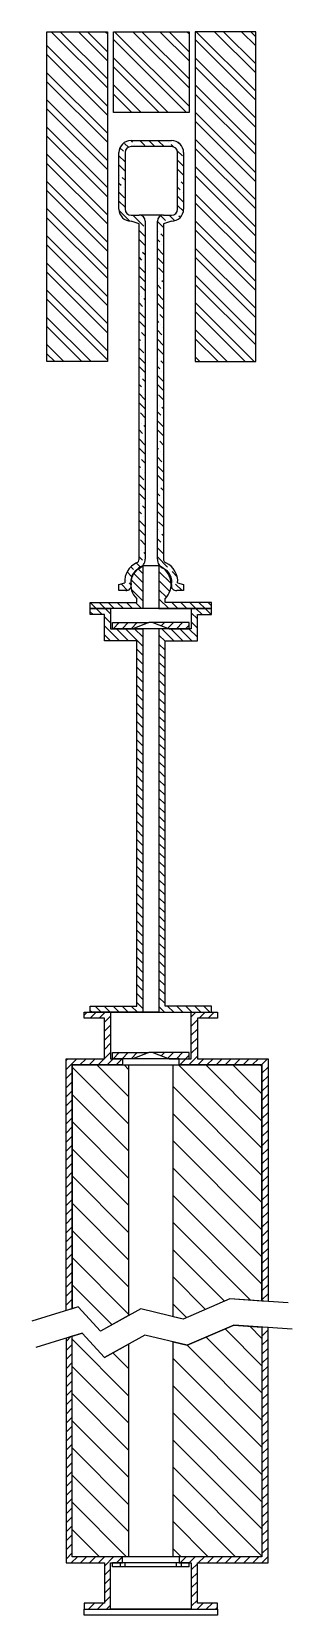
# Model space of a CAD drawing. Extents: x 23 to 152, y -277 to 508.
import ezdxf

# ---------------------------------------------------------------- set-up
doc = ezdxf.new("R2010")
doc.units = 0
for name, color, linetype in [('CONTORNI', 7, 'CONTINUOUS'), ('TRATTEGGI', 7, 'CONTINUOUS'), ('TRATTEGGIO', 7, 'CONTINUOUS')]:
    doc.layers.add(name, color=color, linetype=linetype)

msp = doc.modelspace()

# ---------------------------------------------------------------- linework, layer by layer
at = {"layer": 'CONTORNI'}
for p, q in [((30.29, 344.21), (30.29, 507.65)), ((30.29, 507.65), (60.29, 507.65)), ((32.42, 507.65), (60.29, 479.77)), ((36.91, 507.65), (60.29, 484.26)), ((45.89, 507.65), (60.29, 493.25)), ((50.38, 507.65), (60.29, 497.74)), ((59.36, 507.65), (60.29, 506.72)), ((60.29, 507.65), (60.29, 344.21)), ((63.29, 467.65), (63.29, 507.65)), ((63.29, 507.65), (100.7, 507.65)), ((63.29, 503.72), (99.36, 467.65)), ((63.85, 507.65), (100.7, 470.79)), ((72.83, 507.65), (100.7, 479.77)), ((77.32, 507.65), (100.7, 484.26)), ((86.3, 507.65), (100.7, 493.24)), ((90.79, 507.65), (100.7, 497.73)), ((99.77, 507.65), (100.7, 506.71)), ((100.7, 507.65), (100.7, 467.65)), ((100.7, 507.65), (100.7, 507.65)), ((103.7, 507.65), (103.7, 344.21)), ((133.7, 507.65), (103.7, 507.65)), ((103.7, 503.71), (133.7, 473.71)), ((104.26, 507.65), (133.7, 478.2)), ((113.24, 507.65), (133.7, 487.18)), ((117.73, 507.65), (133.7, 491.67)), ((126.71, 507.65), (133.7, 500.65)), ((131.2, 507.65), (133.7, 505.14)), ((133.7, 344.21), (133.7, 507.65)), ((30.29, 500.79), (60.29, 470.79)), ((30.29, 496.3), (60.29, 466.3)), ((63.29, 494.74), (90.38, 467.65)), ((103.7, 494.73), (133.7, 464.73)), ((30.29, 487.32), (60.29, 457.32)), ((63.29, 490.25), (85.89, 467.65)), ((103.7, 490.24), (133.7, 460.24)), ((30.29, 482.83), (60.29, 452.83)), ((63.29, 481.26), (76.91, 467.65)), ((103.7, 481.26), (133.7, 451.26)), ((30.29, 473.85), (60.29, 443.85)), ((63.29, 476.77), (72.42, 467.65)), ((103.7, 476.77), (133.7, 446.77)), ((30.29, 469.36), (60.29, 439.36)), ((63.29, 467.79), (63.44, 467.65)), ((100.7, 467.65), (63.29, 467.65)), ((103.7, 467.79), (133.7, 437.79)), ((103.7, 463.3), (133.7, 433.3)), ((30.29, 460.38), (60.29, 430.38)), ((30.29, 455.89), (60.29, 425.89)), ((66, 419.74), (66, 447.74)), ((69, 447.74), (69, 419.74)), ((72, 453.74), (82, 453.74)), ((82, 450.74), (72, 450.74)), ((82, 453.74), (92, 453.74)), ((92, 450.74), (82, 450.74)), ((95, 419.74), (95, 447.74)), ((98, 447.74), (98, 419.74)), ((103.7, 454.32), (133.7, 424.32)), ((103.7, 449.83), (133.7, 419.83)), ((30.29, 446.91), (60.29, 416.91)), ((30.29, 442.42), (60.29, 412.42)), ((103.7, 440.85), (133.7, 410.85)), ((30.29, 433.44), (60.29, 403.44)), ((103.7, 436.36), (133.7, 406.36)), ((30.29, 428.95), (60.29, 398.95)), ((103.7, 427.38), (133.7, 397.38)), ((30.29, 419.97), (60.29, 389.97)), ((72, 416.74), (76, 416.74)), ((88, 416.74), (76, 416.74)), ((88, 416.74), (92, 416.74)), ((103.7, 422.89), (133.7, 392.89)), ((30.29, 415.48), (60.29, 385.48)), ((76, 412.5), (72, 413.74)), ((76, 410.74), (76, 412.5)), ((76, 246.39), (76, 410.74)), ((79, 413.74), (79, 246.39)), ((85, 246.39), (85, 413.74)), ((92, 413.74), (88, 412.5)), ((88, 412.5), (88, 410.74)), ((88, 410.74), (88, 246.39)), ((103.7, 413.91), (133.7, 383.91)), ((103.7, 409.42), (133.7, 379.42)), ((30.29, 406.5), (60.29, 376.5)), ((30.29, 402.01), (60.29, 372.01)), ((103.7, 400.44), (133.7, 370.44)), ((30.29, 393.03), (60.29, 363.03)), ((103.7, 395.95), (133.7, 365.95)), ((30.29, 388.54), (60.29, 358.54)), ((103.7, 386.97), (133.7, 356.97)), ((30.29, 379.56), (60.29, 349.56)), ((103.7, 382.48), (133.7, 352.48)), ((30.29, 375.07), (60.29, 345.07)), ((103.7, 373.5), (132.99, 344.21)), ((103.7, 369.01), (128.5, 344.21)), ((30.29, 366.09), (52.16, 344.21)), ((30.29, 361.6), (47.67, 344.21)), ((103.7, 360.03), (119.52, 344.21)), ((103.7, 355.54), (115.03, 344.21)), ((30.29, 352.62), (38.69, 344.21)), ((30.29, 348.13), (34.2, 344.21)), ((103.7, 346.56), (106.05, 344.21)), ((60.29, 344.21), (30.29, 344.21)), ((103.7, 344.21), (133.7, 344.21)), ((72.03, 236.02), (77.8, 230.24)), ((73.33, 239.21), (77.8, 234.73)), ((75.43, 241.6), (77.8, 239.22)), ((85.8, 243.06), (77.8, 243.06)), ((77.8, 243.06), (77.8, 221.89)), ((85.8, 243.06), (85.8, 221.89)), ((85.8, 240.2), (91.8, 234.21)), ((85.8, 235.71), (91.16, 230.36)), ((66, 233.74), (68.94, 234.6)), ((66, 230.74), (66, 233.74)), ((69.35, 230.74), (66, 230.74)), ((72.1, 231.45), (77.8, 225.75)), ((85.8, 231.22), (89.51, 227.52)), ((98, 230.74), (94.64, 230.74)), ((95.05, 234.6), (98, 233.74)), ((98, 233.74), (98, 230.74)), ((51.8, 224.89), (74.8, 224.89)), ((51.8, 221.89), (51.8, 224.89)), ((51.8, 224.81), (54.72, 221.89)), ((51.8, 218.89), (51.8, 221.89)), ((51.8, 221.89), (61.8, 221.89)), ((77.8, 221.89), (51.8, 221.89)), ((51.8, 220.32), (53.23, 218.89)), ((54.72, 221.89), (57.72, 218.89)), ((56.21, 224.89), (59.21, 221.89)), ((59.21, 221.89), (61.8, 219.3)), ((60.7, 224.89), (63.7, 221.89)), ((101.8, 221.89), (61.8, 221.89)), ((61.8, 221.89), (61.8, 211.89)), ((65.19, 224.89), (68.19, 221.89)), ((69.68, 224.89), (72.68, 221.89)), ((74.17, 224.89), (77.17, 221.89)), ((74.8, 224.89), (74.8, 226.75)), ((85.8, 221.89), (77.8, 221.89)), ((85.8, 226.73), (90.64, 221.89)), ((85.8, 222.24), (86.15, 221.89)), ((85.8, 221.89), (111.8, 221.89)), ((88.8, 224.89), (88.8, 226.75)), ((111.8, 224.89), (88.8, 224.89)), ((92.13, 224.89), (95.13, 221.89)), ((96.62, 224.89), (99.62, 221.89)), ((101.11, 224.89), (104.11, 221.89)), ((111.8, 221.89), (101.8, 221.89)), ((101.8, 221.89), (101.8, 211.89)), ((101.8, 219.71), (104.8, 216.71)), ((104.11, 221.89), (107.11, 218.89)), ((105.6, 224.89), (108.6, 221.89)), ((108.6, 221.89), (111.6, 218.89)), ((110.09, 224.89), (111.8, 223.18)), ((111.8, 221.89), (111.8, 224.89)), ((111.8, 218.89), (111.8, 221.89)), ((58.8, 218.89), (51.8, 218.89)), ((58.8, 205.89), (58.8, 218.89)), ((58.8, 217.81), (61.8, 214.81)), ((58.8, 213.32), (66.23, 205.89)), ((61.8, 211.89), (77.8, 211.89)), ((64.72, 211.89), (70.72, 205.89)), ((69.21, 211.89), (77.8, 203.3)), ((73.7, 211.89), (77.8, 207.79)), ((85.8, 211.89), (77.8, 211.89)), ((77.8, 211.89), (77.8, 21.89)), ((77.8, 211.89), (77.8, 211.89)), ((85.8, 211.89), (85.8, 21.89)), ((101.8, 211.89), (85.8, 211.89)), ((85.8, 211.89), (85.8, 211.89)), ((87.17, 211.89), (93.17, 205.89)), ((91.66, 211.89), (97.66, 205.89)), ((96.15, 211.89), (102.15, 205.89)), ((100.64, 211.89), (104.8, 207.73)), ((101.8, 215.22), (104.8, 212.22)), ((104.8, 205.89), (104.8, 218.89)), ((104.8, 218.89), (111.8, 218.89)), ((58.8, 208.83), (61.74, 205.89)), ((74.8, 205.89), (58.8, 205.89)), ((74.8, 24.89), (74.8, 205.89)), ((85.8, 208.77), (88.8, 205.77)), ((85.8, 204.28), (88.8, 201.28)), ((88.8, 24.89), (88.8, 205.89)), ((88.8, 205.89), (104.8, 205.89)), ((74.8, 201.81), (77.8, 198.81)), ((74.8, 197.32), (77.8, 194.32)), ((85.8, 199.79), (88.8, 196.79)), ((74.8, 192.83), (77.8, 189.83)), ((74.8, 188.34), (77.8, 185.34)), ((85.8, 195.3), (88.8, 192.3)), ((85.8, 190.81), (88.8, 187.81)), ((74.8, 183.85), (77.8, 180.85)), ((85.8, 186.32), (88.8, 183.32)), ((85.8, 181.83), (88.8, 178.83)), ((74.8, 179.36), (77.8, 176.36)), ((74.8, 174.87), (77.8, 171.87)), ((85.8, 177.34), (88.8, 174.34)), ((85.8, 172.85), (88.8, 169.85)), ((74.8, 170.38), (77.8, 167.38)), ((74.8, 165.89), (77.8, 162.89)), ((85.8, 168.36), (88.8, 165.36)), ((74.8, 161.4), (77.8, 158.4)), ((74.8, 156.91), (77.8, 153.91)), ((85.8, 163.87), (88.8, 160.87)), ((85.8, 159.38), (88.8, 156.38)), ((74.8, 152.42), (77.8, 149.42)), ((85.8, 154.89), (88.8, 151.89)), ((85.8, 150.4), (88.8, 147.4)), ((74.8, 147.93), (77.8, 144.93)), ((74.8, 143.44), (77.8, 140.44)), ((85.8, 145.91), (88.8, 142.91)), ((85.8, 141.42), (88.8, 138.42)), ((74.8, 138.95), (77.8, 135.95)), ((74.8, 134.46), (77.8, 131.46)), ((85.8, 136.93), (88.8, 133.93)), ((74.8, 129.97), (77.8, 126.97)), ((85.8, 132.44), (88.8, 129.44)), ((85.8, 127.95), (88.8, 124.95)), ((74.8, 125.48), (77.8, 122.48)), ((74.8, 120.99), (77.8, 117.99)), ((85.8, 123.46), (88.8, 120.46)), ((85.8, 118.97), (88.8, 115.97)), ((74.8, 116.5), (77.8, 113.5)), ((74.8, 112.01), (77.8, 109.01)), ((85.8, 114.48), (88.8, 111.48)), ((85.8, 109.99), (88.8, 106.99)), ((74.8, 107.52), (77.8, 104.52)), ((74.8, 103.03), (77.8, 100.03)), ((85.8, 105.5), (88.8, 102.5)), ((74.8, 98.54), (77.8, 95.54)), ((85.8, 101.01), (88.8, 98.01)), ((85.8, 96.52), (88.8, 93.52)), ((74.8, 94.05), (77.8, 91.05)), ((74.8, 89.56), (77.8, 86.56)), ((85.8, 92.03), (88.8, 89.03)), ((85.8, 87.54), (88.8, 84.54)), ((74.8, 85.07), (77.8, 82.07)), ((74.8, 80.58), (77.8, 77.58)), ((85.8, 83.05), (88.8, 80.05)), ((85.8, 78.56), (88.8, 75.56)), ((74.8, 76.09), (77.8, 73.09)), ((74.8, 71.6), (77.8, 68.6)), ((85.8, 74.07), (88.8, 71.07)), ((74.8, 67.11), (77.8, 64.11)), ((85.8, 69.58), (88.8, 66.58)), ((85.8, 65.09), (88.8, 62.09)), ((74.8, 62.62), (77.8, 59.62)), ((74.8, 58.13), (77.8, 55.13)), ((85.8, 60.6), (88.8, 57.6)), ((85.8, 56.11), (88.8, 53.11)), ((74.8, 53.64), (77.8, 50.64)), ((74.8, 49.15), (77.8, 46.15)), ((85.8, 51.62), (88.8, 48.62)), ((85.8, 47.13), (88.8, 44.13)), ((74.8, 44.66), (77.8, 41.66)), ((74.8, 40.17), (77.8, 37.17)), ((85.8, 42.64), (88.8, 39.64)), ((74.8, 35.68), (77.8, 32.68)), ((85.8, 38.15), (88.8, 35.15)), ((85.8, 33.66), (88.8, 30.66)), ((51.8, 21.89), (51.8, 24.89)), ((51.8, 24.89), (74.8, 24.89)), ((54.16, 24.89), (57.16, 21.89)), ((58.65, 24.89), (61.65, 21.89)), ((63.14, 24.89), (66.14, 21.89)), ((67.63, 24.89), (70.63, 21.89)), ((72.12, 24.89), (75.12, 21.89)), ((74.8, 31.19), (77.8, 28.19)), ((74.8, 26.7), (77.8, 23.7)), ((85.8, 29.17), (88.8, 26.17)), ((85.8, 24.68), (88.59, 21.89)), ((111.8, 24.89), (88.8, 24.89)), ((90.08, 24.89), (93.08, 21.89)), ((94.57, 24.89), (97.57, 21.89)), ((99.06, 24.89), (102.06, 21.89)), ((103.55, 24.89), (106.55, 21.89)), ((108.04, 24.89), (111.04, 21.89)), ((111.8, 21.89), (111.8, 24.89)), ((48.8, 18.89), (48.8, 21.89)), ((48.8, 21.89), (61.8, 21.89)), ((58.8, 18.89), (48.8, 18.89)), ((51.8, 22.76), (52.67, 21.89)), ((77.8, 21.89), (51.8, 21.89)), ((58.8, -1.11), (58.8, 18.89)), ((61.8, 21.89), (61.8, -1.11)), ((85.8, 21.89), (77.8, 21.89)), ((85.8, 21.89), (111.8, 21.89)), ((101.8, -1.11), (101.8, 21.89)), ((101.8, 21.89), (114.8, 21.89)), ((114.8, 18.89), (104.8, 18.89)), ((104.8, 18.89), (104.8, -1.11)), ((114.8, 21.89), (114.8, 18.89)), ((39.8, -125.93), (39.8, -1.11)), ((39.8, -1.11), (58.8, -1.11)), ((67.8, -4.11), (42.8, -4.11)), ((42.8, -4.11), (42.8, -125.02)), ((61.8, -1.11), (67.8, -1.11)), ((67.8, -1.11), (67.8, -4.11)), ((95.8, -4.11), (95.8, -1.11)), ((95.8, -1.11), (101.8, -1.11)), ((136.8, -4.11), (95.8, -4.11)), ((104.8, -1.11), (139.8, -1.11)), ((136.8, -121.21), (136.8, -4.11)), ((139.8, -1.11), (139.8, -121.42)), ((45.8, -124.11), (22.8, -131.11)), ((42.8, -125.02), (39.8, -125.93)), ((56.8, -136.11), (45.8, -124.11)), ((76.8, -125.11), (56.8, -136.11)), ((97.8, -130.11), (76.8, -125.11)), ((120.8, -120.11), (97.8, -130.11)), ((149.8, -122.11), (120.8, -120.11)), ((139.8, -121.42), (136.8, -121.21)), ((122.8, -133.11), (99.8, -143.11)), ((151.8, -135.11), (122.8, -133.11)), ((47.8, -137.11), (24.8, -144.11)), ((42.8, -138.63), (39.8, -139.54)), ((39.8, -139.54), (39.8, -250.86)), ((42.8, -247.86), (42.8, -138.63)), ((58.8, -149.11), (47.8, -137.11)), ((78.8, -138.11), (58.8, -149.11)), ((99.8, -143.11), (78.8, -138.11)), ((136.8, -134.07), (136.8, -247.86)), ((139.8, -134.28), (136.8, -134.07)), ((139.8, -250.86), (139.8, -134.28)), ((39.8, -250.86), (58.8, -250.86)), ((67.8, -247.86), (42.8, -247.86)), ((58.8, -250.86), (58.8, -270.86)), ((61.8, -273.86), (61.8, -250.86)), ((61.8, -250.86), (67.8, -250.86)), ((67.8, -250.86), (67.8, -247.86)), ((136.8, -247.86), (95.8, -247.86)), ((95.8, -247.86), (95.8, -250.86)), ((95.8, -250.86), (101.8, -250.86)), ((101.8, -250.86), (101.8, -273.86)), ((104.8, -270.86), (104.8, -250.86)), ((104.8, -250.86), (139.8, -250.86)), ((58.8, -270.86), (48.8, -270.86)), ((48.8, -270.86), (48.8, -273.86)), ((48.8, -273.86), (61.8, -273.86)), ((101.8, -273.86), (114.8, -273.86)), ((114.8, -270.86), (104.8, -270.86)), ((114.8, -273.86), (114.8, -270.86))]:
    msp.add_line(p, q, dxfattribs=at)
at = {"layer": 'CONTORNI', "linetype": 'CONTINUOUS'}
for p, q in [((62.8, 211.89), (62.8, 214.89)), ((62.8, 214.89), (80.8, 214.89)), ((72.8, 211.89), (62.8, 211.89)), ((80.8, 214.89), (72.8, 211.89)), ((90.8, 211.89), (72.8, 211.89)), ((82.8, 214.89), (80.8, 214.89)), ((80.8, 214.89), (80.8, 214.89)), ((82.8, 214.89), (90.8, 211.89)), ((100.8, 214.89), (82.8, 214.89)), ((82.8, 214.89), (82.8, 214.89)), ((90.8, 211.89), (100.8, 211.89)), ((100.8, 211.89), (100.8, 214.89)), ((61.8, 21.89), (101.8, 21.89)), ((62.8, -1.11), (62.8, 1.89)), ((62.8, 1.89), (80.8, 1.89)), ((80.8, 1.89), (72.8, -1.11)), ((82.8, 1.89), (80.8, 1.89)), ((80.8, 1.89), (80.8, 1.89)), ((82.8, 1.89), (90.8, -1.11)), ((100.8, 1.89), (82.8, 1.89)), ((82.8, 1.89), (82.8, 1.89)), ((100.8, -1.11), (100.8, 1.89)), ((42.8, -125.02), (42.8, -4.11)), ((42.8, -4.11), (70.8, -4.11)), ((72.8, -1.11), (62.8, -1.11)), ((95.8, -1.11), (67.8, -1.11)), ((67.8, -4.11), (95.8, -4.11)), ((70.8, -4.11), (70.8, -128.41)), ((90.8, -1.11), (72.8, -1.11)), ((90.8, -1.11), (100.8, -1.11)), ((92.8, -4.11), (136.8, -4.11)), ((92.8, -128.92), (92.8, -4.11)), ((136.8, -4.11), (136.8, -121.21)), ((45.8, -124.11), (42.8, -125.02)), ((56.8, -136.11), (45.8, -124.11)), ((120.8, -120.11), (97.8, -130.11)), ((136.8, -121.21), (120.8, -120.11)), ((70.8, -128.41), (56.8, -136.11)), ((97.8, -130.11), (92.8, -128.92)), ((99.8, -143.11), (122.8, -133.11)), ((122.8, -133.11), (136.8, -134.07)), ((42.8, -138.63), (47.8, -137.11)), ((42.8, -247.86), (42.8, -138.63)), ((47.8, -137.11), (58.8, -149.11)), ((136.8, -134.07), (136.8, -247.86)), ((58.8, -149.11), (70.8, -142.51)), ((70.8, -142.51), (70.8, -247.86)), ((92.8, -247.86), (92.8, -141.44)), ((92.8, -141.44), (99.8, -143.11)), ((70.8, -247.86), (42.8, -247.86)), ((100.8, -250.86), (62.8, -250.86)), ((62.8, -252.86), (62.8, -250.86)), ((66.69, -252.86), (66.69, -250.86)), ((95.8, -247.86), (67.8, -247.86)), ((95.8, -250.86), (67.8, -250.86)), ((69.06, -252.86), (69.06, -250.86)), ((70.8, -247.86), (70.8, -247.86)), ((136.8, -247.86), (92.8, -247.86)), ((92.8, -247.86), (92.8, -247.86)), ((94.54, -252.86), (94.54, -250.86)), ((96.91, -252.86), (96.91, -250.86)), ((100.8, -252.86), (100.8, -250.86)), ((100.8, -252.86), (62.8, -252.86)), ((48.8, -276.86), (48.8, -273.86)), ((48.8, -273.86), (114.8, -273.86)), ((101.8, -273.86), (61.8, -273.86)), ((114.8, -273.86), (114.8, -276.86)), ((114.8, -276.86), (48.8, -276.86))]:
    msp.add_line(p, q, dxfattribs=at)
at = {"layer": 'CONTORNI'}
for centre, radius, start, end in [((72, 447.74), 6, 90, 180), ((72, 447.74), 3, 90, 180), ((92, 447.74), 6, 0, 90), ((92, 447.74), 3, 0, 90), ((72, 419.74), 6, 180, 270), ((72, 419.74), 3, 180, 270), ((76, 413.74), 3, 0, 90), ((88, 413.74), 3, 90, 180), ((92, 419.74), 6, 270, 0), ((92, 419.74), 3, 270, 0), ((78.72, 235.49), 9.82, 113.7901, 185.2315), ((73.89, 246.39), 2.1, 294.33293, 360), ((73.89, 246.39), 5.1, 294.33293, 360), ((90.1, 246.39), 5.1, 180, 245.66707), ((90.1, 246.39), 2.1, 180, 245.66707), ((85.27, 235.49), 9.82, 354.7685, 66.2099), ((81.8, 233.89), 10, 113.57818, 225.573), ((78.92, 235.28), 7.09, 114.33293, 192.53697), ((81.8, 233.89), 10, 314.427, 66.42182), ((85.07, 235.28), 7.09, 347.46303, 65.66707), ((69.58, 233.2), 2.47, 264.57165, 12.53697), ((94.41, 233.2), 2.47, 167.46303, 275.42835)]:
    msp.add_arc(centre, radius, start, end, dxfattribs=at)
at = {"layer": 'TRATTEGGI'}
for p, q in [((66.48, 450.11), (68.19, 448.4)), ((68.75, 452.33), (70.66, 450.43)), ((71.83, 453.74), (72.68, 452.89)), ((73.8, 451.77), (73.8, 451.77)), ((76.32, 453.74), (78.85, 451.21)), ((80.81, 453.74), (83.81, 450.74)), ((85.59, 453.45), (88.3, 450.74)), ((90.64, 452.89), (90.64, 452.89)), ((91.76, 451.77), (92.95, 450.59)), ((94.84, 448.69), (97.38, 446.16)), ((95.22, 452.8), (95.69, 452.33)), ((96.82, 451.21), (96.82, 451.21)), ((66, 446.11), (69, 443.11)), ((66, 441.62), (69, 438.62)), ((95, 444.05), (98, 441.05)), ((95.13, 439.42), (98, 436.56)), ((66, 432.64), (67.07, 431.56)), ((66.51, 436.61), (66.51, 436.61)), ((67.63, 435.49), (69, 434.13)), ((95.69, 434.37), (95.69, 434.37)), ((96.82, 433.25), (98, 432.07)), ((66, 428.15), (68.75, 425.39)), ((66, 423.66), (69, 420.66)), ((68.19, 430.44), (68.19, 430.44)), ((95, 430.58), (96.25, 429.32)), ((95, 426.09), (97.94, 423.14)), ((97.38, 428.2), (97.38, 428.2)), ((66.51, 418.65), (71.39, 413.77)), ((72.91, 416.74), (78.29, 411.36)), ((86.68, 416.44), (88.96, 414.16)), ((90.87, 416.74), (93.64, 413.97)), ((94.57, 417.53), (94.57, 417.53)), ((95, 421.6), (97.9, 418.69)), ((95.69, 416.41), (96.42, 415.69)), ((76, 409.17), (79, 406.17)), ((85.03, 413.6), (88, 410.64)), ((85.59, 408.55), (85.59, 408.55)), ((76.05, 404.62), (79, 401.68)), ((85, 404.66), (86.15, 403.5)), ((85, 400.17), (87.83, 397.33)), ((86.71, 407.43), (88, 406.15)), ((87.27, 402.38), (87.27, 402.38)), ((76, 395.7), (77.17, 394.52)), ((76.61, 399.57), (76.61, 399.57)), ((77.73, 398.45), (79, 397.19)), ((78.29, 393.4), (78.29, 393.4)), ((85, 395.68), (88, 392.68)), ((76, 391.21), (78.85, 388.35)), ((76, 386.71), (79, 383.71)), ((85, 386.7), (85.03, 386.66)), ((85.59, 390.59), (88, 388.19)), ((86.15, 385.54), (86.15, 385.54)), ((87.27, 384.42), (88, 383.7)), ((76, 377.73), (76.05, 377.68)), ((76.61, 381.61), (79, 379.22)), ((85, 382.21), (86.71, 380.49)), ((85, 377.71), (88, 374.71)), ((87.83, 379.37), (87.83, 379.37)), ((76, 373.24), (77.73, 371.51)), ((76, 368.75), (79, 365.75)), ((77.17, 376.56), (77.17, 376.56)), ((78.29, 375.44), (79, 374.73)), ((78.85, 370.39), (78.85, 370.39)), ((85, 373.22), (88, 370.22)), ((76, 364.26), (79, 361.26)), ((85, 364.24), (85.59, 363.65)), ((85.03, 368.7), (85.03, 368.7)), ((86.15, 367.58), (88, 365.73)), ((86.71, 362.53), (86.71, 362.53)), ((87.83, 361.41), (88, 361.24)), ((76, 355.28), (76.61, 354.67)), ((76.05, 359.72), (76.05, 359.72)), ((77.17, 358.6), (79, 356.77)), ((77.73, 353.55), (77.73, 353.55)), ((85, 359.75), (87.27, 357.48)), ((85, 355.26), (88, 352.26)), ((76, 350.79), (78.29, 348.5)), ((76, 346.3), (79, 343.3)), ((78.85, 352.43), (79, 352.28)), ((85.03, 350.74), (88, 347.77)), ((85.59, 345.69), (85.59, 345.69)), ((76.05, 341.76), (79, 338.81)), ((85, 341.79), (86.15, 340.64)), ((86.71, 344.57), (88, 343.28)), ((87.27, 339.52), (87.27, 339.52)), ((76, 332.83), (77.17, 331.66)), ((76.61, 336.71), (76.61, 336.71)), ((77.73, 335.59), (79, 334.32)), ((78.29, 330.54), (78.29, 330.54)), ((85, 337.3), (87.83, 334.46)), ((85, 332.81), (88, 329.81)), ((76, 328.34), (78.85, 325.48)), ((76, 323.85), (79, 320.85)), ((85, 323.83), (85.03, 323.8)), ((85.59, 327.73), (88, 325.32)), ((86.15, 322.68), (86.15, 322.68)), ((76, 314.87), (76.05, 314.82)), ((76.61, 318.75), (79, 316.36)), ((85, 319.34), (86.71, 317.63)), ((85, 314.85), (88, 311.85)), ((87.27, 321.56), (88, 320.83)), ((87.83, 316.5), (87.83, 316.5)), ((76, 310.38), (77.73, 308.65)), ((77.17, 313.7), (77.17, 313.7)), ((78.29, 312.58), (79, 311.87)), ((78.85, 307.52), (78.85, 307.52)), ((85, 310.36), (88, 307.36)), ((76, 305.89), (79, 302.89)), ((76, 301.4), (79, 298.4)), ((85, 301.38), (85.59, 300.79)), ((85.03, 305.84), (85.03, 305.84)), ((86.15, 304.72), (88, 302.87)), ((86.71, 299.67), (86.71, 299.67)), ((87.83, 298.54), (88, 298.38)), ((76, 292.42), (76.61, 291.81)), ((76.05, 296.86), (76.05, 296.86)), ((77.17, 295.74), (79, 293.91)), ((77.73, 290.69), (77.73, 290.69)), ((85, 296.89), (87.27, 294.61)), ((85, 292.4), (88, 289.4)), ((76, 287.93), (78.29, 285.63)), ((76, 283.44), (79, 280.44)), ((78.85, 289.56), (79, 289.42)), ((85.03, 287.88), (88, 284.91)), ((85.59, 282.83), (85.59, 282.83)), ((76.05, 278.9), (79, 275.95)), ((85, 278.93), (86.15, 277.78)), ((86.71, 281.71), (88, 280.42)), ((87.27, 276.65), (87.27, 276.65)), ((76, 269.97), (77.17, 268.8)), ((76.61, 273.85), (76.61, 273.85)), ((77.73, 272.73), (79, 271.46)), ((78.29, 267.67), (78.29, 267.67)), ((85, 274.44), (87.83, 271.6)), ((85, 269.95), (88, 266.95)), ((76, 265.48), (78.85, 262.62)), ((76, 260.99), (79, 257.99)), ((85, 260.97), (85.03, 260.94)), ((85.59, 264.87), (88, 262.46)), ((86.15, 259.82), (86.15, 259.82)), ((76, 252.01), (76.05, 251.96)), ((76.61, 255.89), (79, 253.5)), ((85, 256.48), (86.71, 254.76)), ((85, 251.99), (88, 248.99)), ((87.27, 258.69), (88, 257.97)), ((87.83, 253.64), (87.83, 253.64)), ((74.62, 244.41), (76.82, 242.21)), ((76, 247.52), (77.73, 245.78)), ((77.17, 250.84), (77.17, 250.84)), ((78.29, 249.71), (79, 249.01)), ((85, 247.5), (90.08, 242.42)), ((69.87, 235.68), (69.87, 235.68)), ((70.02, 240.03), (72.28, 237.77)), ((71.94, 242.59), (73.24, 241.29)), ((91.2, 241.29), (91.2, 241.29)), ((92.33, 240.17), (94.85, 237.65)), ((67.03, 234.04), (70.24, 230.82)), ((71, 234.56), (72.03, 233.52)), ((92.89, 235.12), (92.89, 235.12)), ((94.01, 234), (97.27, 230.74))]:
    msp.add_line(p, q, dxfattribs=at)
at = {"layer": 'TRATTEGGIO', "linetype": 'CONTINUOUS'}
for p, q in [((63.07, 211.89), (66.07, 214.89)), ((67.56, 211.89), (70.56, 214.89)), ((72.05, 211.89), (75.05, 214.89)), ((78.78, 214.14), (79.54, 214.89)), ((83.7, 214.56), (84.03, 214.89)), ((86.96, 213.33), (88.52, 214.89)), ((90.23, 212.11), (93.01, 214.89)), ((94.5, 211.89), (97.5, 214.89)), ((98.99, 211.89), (100.8, 213.7)), ((48.8, 20.44), (50.25, 21.89)), ((51.74, 18.89), (54.74, 21.89)), ((56.23, 18.89), (59.23, 21.89)), ((58.8, 16.97), (61.8, 19.97)), ((101.8, 19.56), (104.13, 21.89)), ((101.8, 15.07), (104.8, 18.07)), ((105.62, 18.89), (108.62, 21.89)), ((110.11, 18.89), (113.11, 21.89)), ((114.6, 18.89), (114.8, 19.09)), ((58.8, 12.48), (61.8, 15.48)), ((58.8, 7.99), (61.8, 10.99)), ((101.8, 10.58), (104.8, 13.58)), ((101.8, 6.09), (104.8, 9.09)), ((58.8, 3.5), (61.8, 6.5)), ((58.8, -0.99), (61.8, 2.01)), ((63.07, -1.11), (66.07, 1.89)), ((67.56, -1.11), (70.56, 1.89)), ((72.05, -1.11), (75.05, 1.89)), ((78.78, 1.14), (79.54, 1.89)), ((83.7, 1.56), (84.03, 1.89)), ((86.96, 0.33), (88.52, 1.89)), ((90.23, -0.89), (93.01, 1.89)), ((94.5, -1.11), (97.5, 1.89)), ((98.99, -1.11), (100.8, 0.7)), ((100.58, -4.11), (104.8, 0.11)), ((101.8, 1.6), (104.8, 4.6)), ((39.8, -2.03), (40.72, -1.11)), ((39.8, -6.52), (45.21, -1.11)), ((42.8, -5.34), (70.8, -33.34)), ((46.7, -4.11), (49.7, -1.11)), ((51.19, -4.11), (54.19, -1.11)), ((55.04, -4.11), (70.8, -19.87)), ((55.68, -4.11), (58.68, -1.11)), ((60.17, -4.11), (63.17, -1.11)), ((64.66, -4.11), (67.66, -1.11)), ((68.51, -4.11), (70.8, -6.4)), ((95.45, -4.11), (136.8, -45.46)), ((96.09, -4.11), (99.09, -1.11)), ((105.07, -4.11), (108.07, -1.11)), ((108.92, -4.11), (136.8, -31.99)), ((109.56, -4.11), (112.56, -1.11)), ((114.05, -4.11), (117.05, -1.11)), ((118.54, -4.11), (121.54, -1.11)), ((122.39, -4.11), (136.8, -18.52)), ((123.03, -4.11), (126.03, -1.11)), ((127.52, -4.11), (130.52, -1.11)), ((132.01, -4.11), (135.01, -1.11)), ((135.86, -4.11), (136.8, -5.05)), ((136.5, -4.11), (139.5, -1.11)), ((136.8, -8.3), (139.8, -5.3)), ((39.8, -11.01), (42.8, -8.01)), ((39.8, -15.5), (42.8, -12.5)), ((92.8, -14.93), (136.8, -58.93)), ((136.8, -12.79), (139.8, -9.79)), ((136.8, -17.28), (139.8, -14.28)), ((39.8, -19.99), (42.8, -16.99)), ((39.8, -24.48), (42.8, -21.48)), ((42.8, -18.81), (70.8, -46.81)), ((136.8, -21.77), (139.8, -18.77)), ((136.8, -26.26), (139.8, -23.26)), ((39.8, -28.97), (42.8, -25.97)), ((39.8, -33.46), (42.8, -30.46)), ((92.8, -28.4), (136.8, -72.4)), ((136.8, -30.75), (139.8, -27.75)), ((39.8, -37.95), (42.8, -34.95)), ((42.8, -32.28), (70.8, -60.28)), ((136.8, -35.24), (139.8, -32.24)), ((136.8, -39.73), (139.8, -36.73)), ((39.8, -42.44), (42.8, -39.44)), ((39.8, -46.93), (42.8, -43.93)), ((42.8, -45.75), (70.8, -73.75)), ((92.8, -41.87), (136.8, -85.87)), ((136.8, -44.22), (139.8, -41.22)), ((136.8, -48.71), (139.8, -45.71)), ((39.8, -51.42), (42.8, -48.42)), ((39.8, -55.91), (42.8, -52.91)), ((136.8, -53.2), (139.8, -50.2)), ((136.8, -57.69), (139.8, -54.69)), ((39.8, -60.4), (42.8, -57.4)), ((39.8, -64.89), (42.8, -61.89)), ((42.8, -59.22), (70.8, -87.22)), ((92.8, -55.34), (136.8, -99.34)), ((136.8, -62.18), (139.8, -59.18)), ((39.8, -69.38), (42.8, -66.38)), ((92.8, -68.81), (136.8, -112.81)), ((136.8, -66.67), (139.8, -63.67)), ((136.8, -71.16), (139.8, -68.16)), ((39.8, -73.87), (42.8, -70.87)), ((39.8, -78.36), (42.8, -75.36)), ((42.8, -72.69), (70.8, -100.69)), ((136.8, -75.65), (139.8, -72.65)), ((136.8, -80.14), (139.8, -77.14)), ((39.8, -82.85), (42.8, -79.85)), ((39.8, -87.34), (42.8, -84.34)), ((42.8, -86.16), (70.8, -114.16)), ((92.8, -82.28), (131.35, -120.84)), ((136.8, -84.63), (139.8, -81.63)), ((136.8, -89.12), (139.8, -86.12)), ((39.8, -91.83), (42.8, -88.83)), ((39.8, -96.32), (42.8, -93.32)), ((136.8, -93.61), (139.8, -90.61)), ((39.8, -100.81), (42.8, -97.81)), ((42.8, -99.63), (70.8, -127.63)), ((92.8, -95.75), (118.26, -121.21)), ((136.8, -98.1), (139.8, -95.1)), ((136.8, -102.59), (139.8, -99.59)), ((39.8, -105.3), (42.8, -102.3)), ((39.8, -109.79), (42.8, -106.79)), ((92.8, -109.22), (108.87, -125.29)), ((136.8, -107.08), (139.8, -104.08)), ((136.8, -111.57), (139.8, -108.57)), ((39.8, -114.28), (42.8, -111.28)), ((39.8, -118.77), (42.8, -115.77)), ((42.8, -113.1), (62.61, -132.91)), ((136.8, -116.06), (139.8, -113.06)), ((136.8, -120.55), (139.8, -117.55)), ((39.8, -123.26), (42.8, -120.26)), ((42.41, -125.14), (42.8, -124.75)), ((92.8, -122.69), (99.48, -129.38)), ((39.8, -141.22), (42.21, -138.81)), ((42.8, -140.05), (70.8, -168.05)), ((109.15, -139.04), (136.8, -166.69)), ((118.54, -134.96), (136.8, -153.22)), ((130.7, -133.65), (136.8, -139.75)), ((136.8, -138.51), (139.8, -135.51)), ((136.8, -143), (139.8, -140)), ((39.8, -145.71), (42.8, -142.71)), ((39.8, -150.2), (42.8, -147.2)), ((63.02, -146.79), (70.8, -154.57)), ((99.73, -143.09), (136.8, -180.16)), ((136.8, -147.49), (139.8, -144.49)), ((136.8, -151.98), (139.8, -148.98)), ((39.8, -154.69), (42.8, -151.69)), ((39.8, -159.18), (42.8, -156.18)), ((42.8, -153.52), (70.8, -181.52)), ((92.8, -149.63), (136.8, -193.63)), ((136.8, -156.47), (139.8, -153.47)), ((39.8, -163.67), (42.8, -160.67)), ((92.8, -163.1), (136.8, -207.1)), ((136.8, -160.96), (139.8, -157.96)), ((136.8, -165.45), (139.8, -162.45)), ((39.8, -168.16), (42.8, -165.16)), ((39.8, -172.65), (42.8, -169.65)), ((42.8, -166.99), (70.8, -194.99)), ((136.8, -169.94), (139.8, -166.94)), ((136.8, -174.43), (139.8, -171.43)), ((39.8, -177.14), (42.8, -174.14)), ((39.8, -181.63), (42.8, -178.63)), ((92.8, -176.57), (136.8, -220.57)), ((136.8, -178.92), (139.8, -175.92)), ((136.8, -183.41), (139.8, -180.41)), ((39.8, -186.12), (42.8, -183.12)), ((39.8, -190.61), (42.8, -187.61)), ((42.8, -180.46), (70.8, -208.46)), ((136.8, -187.9), (139.8, -184.9)), ((39.8, -195.1), (42.8, -192.1)), ((42.8, -193.93), (70.8, -221.93)), ((92.8, -190.05), (136.8, -234.05)), ((136.8, -192.39), (139.8, -189.39)), ((136.8, -196.88), (139.8, -193.88)), ((39.8, -199.59), (42.8, -196.59)), ((39.8, -204.08), (42.8, -201.08)), ((92.8, -203.52), (136.8, -247.52)), ((136.8, -201.37), (139.8, -198.37)), ((136.8, -205.86), (139.8, -202.86)), ((39.8, -208.57), (42.8, -205.57)), ((39.8, -213.06), (42.8, -210.06)), ((42.8, -207.4), (70.8, -235.4)), ((136.8, -210.35), (139.8, -207.35)), ((39.8, -217.55), (42.8, -214.55)), ((39.8, -222.04), (42.8, -219.04)), ((92.8, -216.99), (123.67, -247.86)), ((136.8, -214.84), (139.8, -211.84)), ((136.8, -219.33), (139.8, -216.33)), ((39.8, -226.53), (42.8, -223.53)), ((42.8, -220.87), (69.79, -247.86)), ((136.8, -223.82), (139.8, -220.82)), ((136.8, -228.31), (139.8, -225.31)), ((39.8, -231.02), (42.8, -228.02)), ((39.8, -235.51), (42.8, -232.51)), ((42.8, -234.34), (56.32, -247.86)), ((92.8, -230.46), (110.2, -247.86)), ((136.8, -232.8), (139.8, -229.8)), ((136.8, -237.3), (139.8, -234.3)), ((39.8, -240), (42.8, -237)), ((39.8, -244.49), (42.8, -241.49)), ((136.8, -241.79), (139.8, -238.79)), ((39.8, -248.98), (42.8, -245.98)), ((42.41, -250.86), (45.41, -247.86)), ((42.8, -247.81), (42.85, -247.86)), ((46.9, -250.86), (49.9, -247.86)), ((51.39, -250.86), (54.39, -247.86)), ((55.88, -250.86), (58.88, -247.86)), ((58.8, -252.43), (63.37, -247.86)), ((64.86, -250.86), (67.8, -247.92)), ((92.8, -243.93), (96.73, -247.86)), ((96.3, -250.86), (99.3, -247.86)), ((100.79, -250.86), (103.79, -247.86)), ((105.28, -250.86), (108.28, -247.86)), ((109.77, -250.86), (112.77, -247.86)), ((114.26, -250.86), (117.26, -247.86)), ((118.75, -250.86), (121.75, -247.86)), ((123.24, -250.86), (126.24, -247.86)), ((127.73, -250.86), (130.73, -247.86)), ((132.22, -250.86), (135.22, -247.86)), ((136.71, -250.86), (139.8, -247.77)), ((136.8, -246.28), (139.8, -243.28)), ((58.8, -256.92), (61.8, -253.92)), ((58.8, -261.41), (61.8, -258.41)), ((101.8, -254.33), (104.8, -251.33)), ((101.8, -258.82), (104.8, -255.82)), ((58.8, -265.9), (61.8, -262.9)), ((101.8, -263.31), (104.8, -260.31)), ((101.8, -267.8), (104.8, -264.8)), ((48.8, -271.41), (49.35, -270.86)), ((50.84, -273.86), (53.84, -270.86)), ((55.33, -273.86), (58.33, -270.86)), ((58.8, -270.39), (61.8, -267.39)), ((59.82, -273.86), (61.8, -271.88)), ((101.8, -272.3), (104.8, -269.3)), ((104.73, -273.86), (107.73, -270.86)), ((109.22, -273.86), (112.22, -270.86)), ((113.71, -273.86), (114.8, -272.77))]:
    msp.add_line(p, q, dxfattribs=at)

doc.saveas('drawing.dxf')
